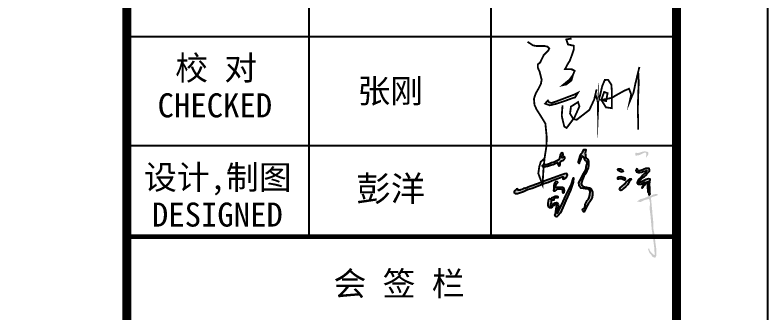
# Model space of a CAD drawing. Extents: x 69728788 to 149766163, y 20718153 to 43663798.
# Drawn here: x 74920220 to 74932569, y 21188486 to 21193375 of the extents above; entities that cross this region are included whole.
import ezdxf

# ---------------------------------------------------------------- set-up
doc = ezdxf.new("R2010")
doc.units = 0
doc.header["$LTSCALE"] = 1000
doc.header["$MEASUREMENT"] = 0
doc.layers.get('0').update_dxf_attribs({"linetype": 'CONTINUOUS'})
doc.layers.add('PUB_TITLE', color=4, linetype='CONTINUOUS')
doc.layers.add('图框', color=253, linetype='CONTINUOUS')
doc.styles.add('STYLE-黑体', font='simhei.ttf')

# ---------------------------------------------------------------- blocks, each defined once
blk = doc.blocks.new('新块HGJHJFKJFJKFHK')
for points in [[(353176.6216830318, 136860.5037889128), (353168.4671395887, 136876.121503787), (353173.2246149438, 136895.1343422757), (353183.4173992416, 136921.6167452108), (353196.3309980691, 136955.5679813566), (353214.0004922226, 136981.3710670754), (353240.5734648299, 137043.0551178254), (353244.9122317932, 137066.6535303375), (353245.3941414519, 137086.8802187509), (353244.4303221339, 137108.5518273154), (353236.2362778992, 137130.22343588), (353217.4370611031, 137146.59797887), (353214.0636934894, 137157.6747250498), (353211.6525651631, 137179.8274861762), (353210.2068361859, 137195.7201453698), (353212.1360548534, 137209.2048480563), (353216.9551514438, 137234.2481807199), (353209.7249265262, 137236.1742534317), (353197.1936953608, 137233.7662969247), (353182.2513358677, 137204.3889350429), (353167.7908860347, 137188.4962758484), (353156.7038038136, 137165.3797471324), (353148.5097595793, 137131.186472237), (353140.3157153437, 137107.5887909596), (353140.3157153437, 137095.5490084236), (353147.0640306021, 137088.3251389019), (353148.5097595793, 137098.438117491), (353159.1149321417, 137125.4075228506), (353165.8616673672, 137142.7451022124), (353175.984930269, 137162.4906380646), (353181.8989888062, 137165.3899844208), (353188.6030631778, 137159.7221827543), (353202.5263022436, 137136.0199348881), (353211.2938979743, 137123.1385009884), (353225.7322273641, 137111.2881082903), (353229.3425997277, 137086.0400298567), (353222.638525357, 137070.5824554245), (353217.4813019894, 137023.6942115269), (353186.2330156742, 136971.536688981), (353166.8476071288, 136932.7995204531), (353144.9025472789, 136891.8701097075), (353148.5492603709, 136855.7441809854), (353153.877127158, 136846.8713767772), (353165.1253726091, 136833.2667515668), (353213.0777537283, 136824.3946785935), (353242.0871351687, 136823.2115405343), (353255.7022680603, 136813.1555982669), (353261.6226467229, 136796.5938591439), (353259.2541792509, 136757.5546906026), (353250.9669131483, 136733.8948543597), (353243.2705788887, 136717.9239530315), (353231.4298215625, 136701.9537829388), (353210.1183544127, 136660.5483382788), (353204.7889075927, 136628.6072668576), (353181.7014848473, 136610.270820646), (353184.6608841638, 136594.8922195822), (353191.7647065464, 136584.8362773148), (353198.8701089616, 136584.8362773148), (353207.1573750647, 136599.6240405842), (353224.9185110549, 136637.4800710661), (353241.7268879483, 136664.2352246182), (353264.326080909, 136699.046392999), (353277.9791345596, 136722.0971105743), (353285.04187612, 136759.2606616112), (353285.04187612, 136794.0718299932), (353267.6899683322, 136825.1946495679), (353253.4191222987, 136834.0221172128), (353223.5154429334, 136842.170267641), (353207.8841896327, 136843.5281708398), (353186.8160473593, 136854.3928589007)], [(353884.5833128481, 136782.4203331858), (353882.0758025893, 136832.1267563663), (353877.9930007574, 136869.218646384), (353882.0758025893, 136898.3364198782), (353879.8827186325, 136901.2189478319), (353857.4078857377, 136893.4555920212), (353859.6527831606, 136870.3301234234), (353857.6095686769, 136840.0671828007), (353860.7817157879, 136808.9605036775), (353861.8457616833, 136798.5262668364), (353867.8555175695, 136787.4366045614), (353873.6298455982, 136765.2918040339), (353881.1862447597, 136761.4455914753), (353884.8677185485, 136767.9426135122)]]:
    blk.add_hatch(color=256).paths.add_polyline_path(points)
h = blk.add_hatch(color=256)
h.paths.add_polyline_path([(353600.6468818537, 137020.8972380561), (353575.9336065208, 137034.9259795047), (353554.3108731322, 137033.8035339419), (353546.448635547, 137026.2279404363), (353554.3108731317, 137015.0049472771), (353566.9479664196, 137008.5517993342), (353589.1331910822, 137000.134554465), (353605.9810687671, 137007.4293537714)])
h.paths.add_polyline_path([(353605.5386599009, 136944.8912206643), (353582.5871198787, 136948.4194290295), (353558.9293056992, 136948.0662425755), (353547.2765721418, 136938.893632061), (353547.9828462983, 136929.7210215452), (353561.0481281676, 136927.9572829801), (353580.1159503474, 136931.8379465648), (353593.1796521861, 136930.7791184374), (353608.0098294313, 136923.3709777225), (353620.7211842071, 136920.195955811), (353626.0174503615, 136917.3733891187), (353630.9613694525, 136927.2516413067), (353627.7839257666, 136937.8355351683)])
h.paths.add_polyline_path([(353651.3548382041, 136866.4121668601), (353670.4463608577, 136903.2305750257), (353685.5419834233, 136918.7568855392), (353687.3179390193, 136928.5159464394), (353677.106194343, 136928.5159464394), (353658.4586605858, 136913.4334955098), (353635.3728178721, 136896.5770687229), (353620.2771953074, 136872.1786852359), (353596.3017947632, 136851.3297159289), (353574.1023498164, 136836.6911245779), (353568.7744830288, 136815.3982956881), (353582.5381388962, 136806.5262227146), (353591.4179168758, 136810.9618935835), (353604.7375838445, 136826.0443445143), (353634.4848400727, 136850.8858563501)])
h.paths.add_polyline_path([(353811.789673829, 137194.1436029371), (353822.3553455989, 137200.7905281278), (353842.312725611, 137200.7905281273), (353845.8346162001, 137193.3611816008), (353845.8346162005, 137177.3310502485), (353842.3127256096, 137155.4364150387), (353844.2688048161, 137150.3536012875), (353850.5304703205, 137160.5192287884), (353867.3578075939, 137181.632173895), (353867.3578075939, 137194.1436029408), (353865.4001483559, 137207.8279327512), (353850.9223181745, 137213.6924366042), (353827.8333153953, 137214.4748579412), (353818.0513393334, 137214.0836472729), (353796.919995795, 137209.3920441904), (353787.9185553775, 137205.0909205413), (353763.2653212473, 137199.6168961221), (353753.8736130078, 137198.83520602), (353735.8738922356, 137202.3539083317), (353731.9601537916, 137198.0535159173), (353730.7861902621, 137174.2035586027), (353738.612087117, 137171.4665463931), (353755.8312722449, 137173.0306578319), (353775.0049565476, 137176.9405708126), (353791.8322938271, 137185.5420868756)])
h.paths.add_polyline_path([(353803.4945075708, 136934.888658529), (353817.6373710367, 136945.2005330246), (353824.1360412915, 136949.0197728773), (353846.6878333008, 136971.9337495285), (353853.9496588525, 136983.7731737044), (353879.560392173, 137008.978840513), (353881.0898628277, 137023.1092236115), (353876.1206632298, 137038.0037471751), (353849.7451945809, 137037.6220425604), (353840.5237247567, 137037.4885898571), (353835.6023311121, 137033.039393477), (353825.4190270067, 137029.2801148862), (353810.7215724224, 137021.5516932862), (353799.1193998782, 137018.0739401289), (353777.4603257594, 137012.6642643801), (353761.990235691, 137012.6642643799), (353756.9625749197, 137016.9142015862), (353755.8028316749, 137028.5071996016), (353751.5478063906, 137032.3710447837), (353743.4264436122, 137031.5981295003), (353737.6245673248, 137017.3010248459), (353744.2006591307, 137002.6170969316), (353755.0286161578, 136997.5935132069), (353766.6323687346, 136995.2747673568), (353779.3942845231, 136994.5018520736), (353799.1193998777, 136998.3664284901), (353813.8152744295, 137004.1629274985), (353838.5680505564, 137009.9586952709), (353849.7831153409, 137014.5961869714), (353853.2639251077, 137009.1857799877), (353842.4359680819, 136996.8205979242), (353823.4850682439, 136982.909585293), (353811.1086801821, 136965.9069115295), (353793.7046313495, 136945.8133078663), (353766.2452609749, 136922.6280430694), (353753.8688729121, 136901.3754320996), (353751.9349141503, 136887.463688234), (353760.8304924448, 136872.3936682957), (353794.0917391074, 136873.5526756033), (353811.1086801807, 136884.7588503597), (353823.0979604912, 136889.3963420609), (353832.3790665083, 136892.8740952177), (353831.3773264294, 136882.8664144533), (353815.7271127468, 136863.0901667323), (353798.9076756337, 136836.7386548455), (353804.6416105605, 136832.5377103774), (353813.8152744304, 136840.9395993141), (353818.7844740287, 136853.1607281031), (353829.869976222, 136867.2911111986), (353840.5715307086, 136881.803930153), (353848.5996716199, 136891.7333687824), (353856.2438648343, 136897.4618629449), (353857.9637293066, 136891.542516475), (353874.3438302921, 136899.140515789), (353878.7956568454, 136907.009596961), (353886.4398500589, 136914.2656408177), (353886.0590624274, 136924.9592199131), (353870.0043606395, 136927.632614687), (353858.5364907878, 136924.9592199133), (353843.2481043572, 136922.6675297542), (353817.6373710376, 136908.537146656), (353794.7032113583, 136898.9894126373), (353778.650089608, 136892.4975092468), (353767.9469550829, 136891.733368782), (353771.3866840261, 136905.1003426522), (353779.7956125666, 136912.3563865068), (353787.8237534766, 136923.4316702193)])
h = blk.add_hatch(color=256)
h.paths.add_polyline_path([(352610.3483961909, 136816.686734337), (352656.5539673246, 136833.2234874052), (352737.6761991517, 136862.555543668), (352779.0139157455, 136880.7770875456), (352829.4712671288, 136894.1377822555), (352858.044965859, 136909.3236670125), (352892.692636379, 136920.8629662491), (352913.9688918609, 136928.7594745412), (352951.8097361173, 136942.3250762398), (352970.1270996216, 136949.5613286715), (352980.3574035396, 136951.6900846307), (352982.0581156421, 136940.6213125578), (352977.3724802597, 136929.5525404852), (352986.743751023, 136926.9987922491), (352992.2884195587, 136929.1275482083), (353008.0547149102, 136940.1963202808), (353017.000807649, 136952.1150769073), (353026.3720784141, 136969.1451245811), (353018.2763417247, 136984.0464162949), (352999.5338001959, 136981.0676757813), (352957.3457275503, 136966.166384067), (352878.9394288217, 136939.771328004), (352783.3437899216, 136904.3527752002), (352723.3416257226, 136881.3348899089), (352634.9393048775, 136848.6787869058), (352584.0394212306, 136829.9449755516), (352576.9068429261, 136831.5121345735), (352551.8213394266, 136817.8896142639), (352534.9096665382, 136814.0760674927), (352531.1958666425, 136810.7064858674), (352510.9695405755, 136810.7709936238), (352509.2861826788, 136819.8969438585), (352505.4422262455, 136826.1428125018), (352494.8735153284, 136822.5379672941), (352489.3375238939, 136817.2559204226), (352472.0353813916, 136803.5688923568), (352469.154583341, 136795.4029693197), (352471.7924225186, 136784.3569646903), (352481.4066521549, 136777.8720378912), (352504.7220267337, 136777.8720378912), (352567.5876347786, 136798.7687563709)])
h.paths.add_polyline_path([(352954.4736066051, 137111.8628436172), (352962.8817189853, 137115.9344214146), (352974.587130337, 137119.2508790052), (352982.8997945893, 137125.0831390923), (352989.6332261753, 137129.3482401589), (352992.1062004049, 137135.4119692548), (352996.6009395304, 137141.0203494824), (352997.945890428, 137153.3678929602), (352990.5356448423, 137163.4690486878), (352983.3423268199, 137159.8755872027), (352976.383290567, 137151.7969393641), (352968.9643678791, 137146.856404144), (352964.7820044453, 137155.587718693), (352968.3309393916, 137160.6876260171), (352972.3310836726, 137168.4513242209), (352977.2076153103, 137177.3268325782), (352979.8714857954, 137184.8666509223), (352979.8714857954, 137192.41026384), (352977.6588246427, 137197.7340510251), (352965.8839964694, 137199.0659464645), (352958.1179896793, 137198.1780161712), (352955.4541191938, 137193.9622445657), (352952.7902487065, 137186.6425115074), (352949.900773556, 137179.5428637372), (352948.7901044278, 137168.6752040806), (352947.2369030686, 137159.7996957231), (352943.6879681228, 137146.0481599028), (352941.9091620985, 137136.2847212519), (352935.9132842286, 137128.3009377619), (352928.1472774381, 137125.4170615958), (352915.044852573, 137116.5415532385), (352886.0025903075, 137104.2015989089), (352860.5960340113, 137094.9959626222), (352844.812384455, 137087.8090396518), (352829.1762456424, 137081.4910741042), (352802.8759477851, 137075.7119380512), (352773.6514663636, 137073.6249224049), (352761.9634092157, 137069.0372825571), (352763.6294129081, 137056.9401809567), (352781.9988390259, 137054.8531653105), (352818.6856286488, 137060.6930145457), (352848.0749750179, 137070.7031005), (352877.4556442848, 137079.3774964405), (352895.4866634035, 137089.3837878207), (352913.2660465483, 137096.0622378885), (352922.1600766717, 137099.8036877558), (352926.012710209, 137095.9028657848), (352925.0929373377, 137086.7086132196), (352926.9324830798, 137075.2186434435), (352931.9912338713, 137066.7150033292), (352938.1346224849, 137065.489355958), (352946.1349110445, 137069.0942011656), (352949.2326366585, 137076.0534497021), (352949.2326366585, 137090.2261832257), (352949.6317833751, 137102.9493895209)])
h.paths.add_polyline_path([(352903.6778482203, 136835.5154100399), (352902.7754295538, 136848.6066900034), (352902.5151164765, 136866.0237842143), (352910.0555186016, 136876.9407733307), (352923.3314855178, 136890.1990145446), (352921.2489809026, 136899.5564337879), (352905.1182472459, 136901.8976858855), (352893.924784943, 136892.5402666429), (352887.1653220491, 136873.5636025578), (352882.4796866667, 136857.186221596), (352883.7205123324, 136831.9181539813), (352882.0805399497, 136818.5195135326), (352880.1195147703, 136808.0578732832), (352887.3215098944, 136803.1552838018), (352896.8055829932, 136803.1552838018), (352908.5804111664, 136812.3077960539), (352917.4137015715, 136821.7866416619), (352932.7895273087, 136825.7102310763), (352954.3781584757, 136826.3628977881), (352962.2309362916, 136824.074769725), (352971.3939565956, 136818.8458468876), (352975.3160069524, 136807.0788732172), (352972.3744691843, 136794.3328994791), (352975.3160069524, 136782.2395924526), (352981.8585422826, 136781.2567978118), (352990.0410499959, 136786.4857206495), (352993.642047558, 136807.7315399275), (352988.7308075102, 136830.939153914), (352974.0057644667, 136839.7653328105), (352948.4950829404, 136839.4389994553), (352917.4137015715, 136838.1298714591)], flags=17)
h.paths.add_polyline_path([(352893.2566480469, 136727.1385848181), (352902.9055860932, 136729.9313912106), (352925.7784284395, 136732.7241976032), (352926.2903774902, 136744.4038960737), (352916.6327623418, 136747.4509389173), (352898.5930661196, 136747.7051753687), (352890.7142569949, 136744.4038960737), (352877.499029797, 136737.8013374837), (352866.0626086243, 136734.5000581889), (352862.7566325492, 136724.8542513292), (352866.5658805729, 136712.1576070526), (352872.6658836729, 136705.5550484628), (352882.0718628461, 136706.3177578173), (352884.6142538972, 136713.9334676393)], flags=17)
h.paths.add_polyline_path([(352848.0142353, 136662.8660920631), (352853.9406963484, 136680.1731436305), (352853.9406963484, 136703.4035250602), (352851.2074090415, 136719.3445300231), (352838.9032776123, 136722.9873209697), (352832.0657207947, 136715.7017390771), (352829.3237563861, 136697.0286409043), (352824.3170682103, 136675.1643060803), (352824.3170682103, 136653.3037658291), (352831.9008558472, 136632.4222256452), (352836.9248982286, 136625.5198957172), (352854.5047080149, 136626.7758996786), (352867.0604754193, 136632.4222256452), (352877.09988308, 136646.219296354), (352887.1479678433, 136653.1216262822), (352894.6796928663, 136658.7641576746), (352903.4695977592, 136666.2925922967), (352914.1424339064, 136656.2559443255), (352912.2595026521, 136633.0483303393), (352905.985957501, 136617.3653564014), (352904.7277776292, 136589.7674204108), (352899.0789838634, 136564.6776977688), (352894.6796928663, 136548.3686191366), (352899.7037352477, 136535.193858548), (352912.884254036, 136533.9416491605), (352927.3316297983, 136546.4865104818), (352951.1849847338, 136575.3404504339), (352976.2965195426, 136631.7923263811), (353009.2174466532, 136703.9233816856), (353055.518465912, 136810.6723347026), (353084.0140707162, 136893.2270845188), (353088.9947275859, 136938.7771496411), (353066.9201786746, 136874.7247421724), (353030.6759212837, 136798.1122950854), (353005.269364988, 136748.6082839578), (352971.7063322882, 136667.2450303455), (352953.7967926045, 136637.8826174905), (352932.104036205, 136592.5184864887), (352918.8454234945, 136570.8400857862), (352920.0515407505, 136590.5111568946), (352924.8673326708, 136620.6211008088), (352930.8979189489, 136641.4950518449), (352928.8848311557, 136657.5536886001), (352920.849834186, 136675.2174301146), (352910.4720195243, 136681.998333678), (352898.6190974275, 136680.1731436307), (352880.8397142836, 136668.3340730554), (352872.631175261, 136656.4912079064), (352860.778253166, 136641.9162495489), (352849.3852175036, 136645.1036916267)])
h = blk.add_hatch(color=256)
h.paths.add_polyline_path([(353869.6219929759, 136893.6426230924), (353873.8264572471, 136898.2260034104), (353874.3438302926, 136899.140515789), (353857.9637293057, 136891.542516475), (353859.6835937779, 136885.623170005)])
h.paths.add_polyline_path([(353900.3093680483, 136736.5638617243), (353912.3476293273, 136741.2700895042), (353924.1251854012, 136745.1924334791), (353947.4180122577, 136752.2532376185), (353959.1955683157, 136754.083518559), (353963.6449374962, 136762.4510394552), (353962.5973764989, 136768.4654464618), (353955.5314748758, 136771.6031753937), (353944.5391945555, 136771.6031753937), (353935.6404562001, 136769.2500615033), (353928.5745545742, 136767.6808314213), (353918.6298352485, 136765.8505504791), (353913.3951903367, 136763.2356545007), (353905.8047181917, 136759.5750926157), (353895.3370083878, 136751.7296734342), (353887.2235457669, 136748.5919445023), (353886.4382700277, 136753.8217364639), (353884.8677185485, 136767.9426135131), (353874.9103589705, 136791.2836313407), (353873.0174810309, 136788.397447212), (353873.783796391, 136759.4829570191), (353859.74205495, 136743.0564963518), (353827.2297432991, 136728.542214933), (353785.0318375179, 136717.4830183903), (353746.2942010923, 136690.5282377136), (353759.4369045137, 136691.2192546889), (353787.4872535472, 136688.1540745766), (353812.7029321352, 136700.2039378363), (353828.6138510411, 136707.8073182682), (353857.6674733688, 136716.1009844398), (353874.9609199842, 136718.8657835758), (353880.495770921, 136702.2777199968), (353882.5703525017, 136693.2923056142), (353884.6465141149, 136666.3375249376), (353880.4957709205, 136620.7208985212), (353889.2634981405, 136553.4789285128), (353895.8568388056, 136480.2894307604), (353902.9211603967, 136401.8718006938), (353913.1234248821, 136339.9223116745), (353928.4386718473, 136216.0840261219), (353929.6584562981, 136207.5541710894), (353928.681996726, 136190.2509597818), (353932.3413500721, 136164.6621258884), (353933.3162296116, 136151.9890939343), (353932.8295798576, 136136.6353548568), (353926.9755625236, 136136.3918536372), (353921.8530998542, 136138.5848270856), (353889.411889629, 136172.4607460374), (353881.1183033981, 136184.1583106423), (353878.4354096241, 136194.8811391339), (353875.5091909734, 136201.4615219488), (353864.5327109694, 136202.4362580628), (353864.2878060611, 136197.0748438173), (353871.3616078389, 136177.8221602879), (353879.6551940721, 136156.8635057412), (353903.5594931915, 136130.2992044966), (353906.2423869697, 136125.1812914665), (353911.3648496354, 136116.4079352085), (353923.8044389635, 136111.2900221831), (353935.0242438461, 136108.1215813853), (353940.3900313936, 136108.3658138401), (353943.5611549518, 136112.7524919711), (353946.4889536365, 136119.3321435543), (353951.3665113975, 136131.7616742857), (353950.5922958795, 136158.0210505793), (353950.2604892286, 136197.6949310034), (353942.0064037913, 136257.7315095539), (353935.6467763209, 136313.9137489476), (353928.824199575, 136363.8190680166), (353920.4184310981, 136407.747273065), (353919.7121569426, 136469.963662817), (353915.5124327652, 136513.0882407307), (353911.3490493177, 136548.6386875744), (353908.1289447783, 136582.4495266195), (353909.3692696379, 136589.8913041408), (353905.6451349952, 136616.3503075455), (353903.1629052423, 136641.9830155441), (353898.1984457388, 136699.8624511393), (353893.7664569076, 136726.1035465609), (353895.3370083864, 136732.3797356592)])
for points in [[(353175.984930269, 137162.4906380645), (353165.8616673667, 137142.7451022114), (353159.1149321408, 137125.4075228656), (353148.5097595793, 137098.438117491), (353147.0640306021, 137088.3251389017), (353140.3157153437, 137095.5490084232), (353140.3157153437, 137107.5887909592), (353148.5097595793, 137131.1864722358), (353156.7038038136, 137165.3797471321), (353167.7908860347, 137188.4962758481), (353182.2513358677, 137204.3889350425), (353197.1936953608, 137233.7662969244), (353209.7249265262, 137236.1742534316), (353216.9551514438, 137234.2481807197), (353212.1360548534, 137209.204848057), (353210.2068361859, 137195.7201453698), (353211.6525651631, 137179.8274861752), (353214.0636934894, 137157.67472505), (353217.4370611031, 137146.5979788698), (353236.2362778992, 137130.2234358799), (353244.4303221339, 137108.5518273151), (353245.3941414519, 137086.8802187502), (353244.9122317927, 137066.6535303368), (353240.5734648299, 137043.0551178253), (353214.0004922226, 136981.3710670749), (353196.3309980691, 136955.5679813568), (353183.4173992402, 136921.6167452106), (353173.2246149438, 136895.1343422758), (353168.4671395887, 136876.1215037869), (353176.6216830318, 136860.5037889127), (353186.8160473597, 136854.3928589002), (353207.8841896327, 136843.5281708395), (353223.5154429334, 136842.1702676407), (353253.4191222987, 136834.0221172126), (353267.6899683322, 136825.1946495677), (353285.04187612, 136794.0718299929), (353285.04187612, 136759.260661611), (353277.9791345592, 136722.0971105738), (353264.3260809085, 136699.0463929982), (353241.7268879483, 136664.2352246162), (353224.9185110549, 136637.4800710657), (353207.1573750647, 136599.6240405836), (353198.8701089616, 136584.8362773145), (353191.7647065464, 136584.8362773145), (353184.6608841638, 136594.892219582), (353181.7014848469, 136610.2708206458), (353204.7889075927, 136628.6072668574), (353210.1183544127, 136660.5483382788), (353231.429821562, 136701.9537829383), (353243.2705788887, 136717.9239530315), (353250.9669131483, 136733.8948543599), (353259.2541792509, 136757.5546906024), (353261.6226467229, 136796.5938591437), (353255.7022680603, 136813.1555982665), (353242.0871351687, 136823.211540534), (353213.0777537283, 136824.3946785933), (353165.1253726091, 136833.2667515667), (353153.877127158, 136846.8713767767), (353148.5492603709, 136855.7441809853), (353144.9025472789, 136891.8701097072), (353166.8476071283, 136932.7995204504), (353186.2330156742, 136971.5366889802), (353217.4813019894, 137023.6942115267), (353222.638525357, 137070.5824554244), (353229.3425997277, 137086.0400298566), (353225.7322273641, 137111.2881082898), (353211.2938979743, 137123.1385009881), (353202.5263022431, 137136.0199348876), (353188.6030631773, 137159.7221827542), (353181.8989888062, 137165.3899844205), (353175.984930269, 137162.4906380645)], [(352829.1762456424, 137081.4910741039), (352802.8759477851, 137075.7119380509), (352773.6514663636, 137073.6249224046), (352761.9634092157, 137069.037282557), (352763.6294129081, 137056.9401809566), (352781.9988390259, 137054.8531653102), (352818.6856286488, 137060.6930145456), (352848.0749750179, 137070.7031004996), (352877.4556442848, 137079.3774964403), (352895.4866634035, 137089.3837878205), (352913.2660465487, 137096.0622378883), (352922.1600766717, 137099.8036877556), (352922.1600766717, 137099.8036877556), (352926.012710209, 137095.9028657846), (352925.0929373377, 137086.7086132197), (352926.9324830798, 137075.2186434432), (352931.9912338713, 137066.7150033289), (352938.1346224849, 137065.4893559577), (352946.1349110445, 137069.0942011655), (352949.2326366585, 137076.0534497019), (352949.2326366585, 137090.2261832269), (352949.6317833751, 137102.9493895207), (352954.4736066051, 137111.862843617), (352962.8817189853, 137115.9344214144), (352974.587130337, 137119.2508790049), (352982.8997945893, 137125.0831390924), (352989.6332261753, 137129.3482401586), (352992.1062004049, 137135.4119692548), (352996.6009395304, 137141.0203494823), (352997.945890428, 137153.36789296), (352990.5356448423, 137163.4690486876), (352983.3423268199, 137159.8755872025), (352976.383290567, 137151.7969393641), (352968.9643678791, 137146.8564041437), (352968.9643678791, 137146.8564041437), (352968.9643678791, 137146.8564041437), (352964.7820044453, 137155.5877186928), (352968.3309393916, 137160.6876260169), (352972.3310836721, 137168.4513242209), (352977.2076153103, 137177.3268325782), (352979.8714857954, 137184.8666509221), (352979.8714857954, 137192.4102638399), (352977.6588246427, 137197.7340510249), (352965.8839964694, 137199.0659464643), (352958.1179896793, 137198.1780161711), (352955.4541191938, 137193.9622445655), (352952.7902487069, 137186.6425115087), (352949.900773556, 137179.5428637371), (352948.7901044278, 137168.6752040809), (352947.2369030691, 137159.7996957236), (352943.6879681228, 137146.0481599023), (352941.9091620985, 137136.2847212517), (352935.9132842286, 137128.3009377616), (352928.1472774381, 137125.4170615956), (352915.044852573, 137116.5415532383), (352886.0025903066, 137104.2015989083), (352860.5960340109, 137094.9959626218), (352844.812384455, 137087.8090396513), (352829.1762456424, 137081.4910741039)], [(352576.9068429261, 136831.5121345733), (352551.8213394266, 136817.8896142638), (352534.9096665382, 136814.0760674924), (352531.1958666425, 136810.7064858673), (352510.9695405755, 136810.7709936235), (352509.2861826788, 136819.8969438582), (352505.4422262455, 136826.1428125015), (352494.8735153284, 136822.5379672939), (352489.3375238949, 136817.2559204226), (352472.0353813916, 136803.5688923567), (352469.154583341, 136795.4029693194), (352471.7924225186, 136784.35696469), (352481.4066521549, 136777.8720378909), (352504.7220267337, 136777.8720378909), (352567.5876347786, 136798.7687563706), (352610.3483961918, 136816.6867343368), (352656.5539673213, 136833.2234874028), (352737.6761991517, 136862.5555436675), (352779.0139157455, 136880.7770875456), (352829.4712671293, 136894.1377822553), (352858.044965859, 136909.3236670123), (352892.692636379, 136920.8629662486), (352913.9688918567, 136928.7594745391), (352951.8097361182, 136942.3250762393), (352970.1270996216, 136949.5613286713), (352980.3574035396, 136951.6900846305), (352982.0581156421, 136940.6213125576), (352977.3724802597, 136929.5525404848), (352986.743751023, 136926.9987922489), (352992.2884195587, 136929.1275482081), (353008.0547149102, 136940.1963202809), (353017.000807649, 136952.1150769072), (353026.3720784141, 136969.1451245809), (353018.2763417247, 136984.0464162946), (352999.5338001964, 136981.0676757811), (352957.3457275517, 136966.1663840674), (352878.9394288221, 136939.7713280034), (352783.3437899235, 136904.3527751999), (352723.3416257231, 136881.3348899088), (352634.9393048463, 136848.6787869066), (352584.0394212306, 136829.9449755512), (352576.9068429261, 136831.5121345733)], [(353825.4190270067, 137029.2801148851), (353810.7215724224, 137021.5516932863), (353799.1193998777, 137018.0739401284), (353777.4603257608, 137012.6642643799), (353761.9902356905, 137012.6642643799), (353756.9625749202, 137016.914201586), (353755.8028316749, 137028.5071996015), (353751.5478063906, 137032.3710447835), (353743.4264436122, 137031.5981295002), (353737.6245673248, 137017.3010248452), (353744.2006591307, 137002.6170969312), (353755.0286161574, 136997.5935132067), (353766.6323687341, 136995.2747673567), (353779.3942845231, 136994.5018520732), (353799.1193998777, 136998.36642849), (353813.81527443, 137004.1629274978), (353838.568050555, 137009.9586952708), (353849.7831153409, 137014.5961869709), (353853.2639251072, 137009.1857799874), (353842.4359680805, 136996.8205979235), (353823.4850682435, 136982.9095852926), (353811.1086801812, 136965.9069115284), (353793.7046313481, 136945.8133078658), (353766.2452609749, 136922.6280430696), (353753.8688729121, 136901.3754320993), (353751.9349141498, 136887.4636882338), (353760.8304924453, 136872.3936682953), (353794.0917391074, 136873.552675603), (353811.1086801812, 136884.7588503592), (353823.0979604847, 136889.3963420596), (353832.3790665083, 136892.8740952172), (353831.3773264294, 136882.8664144527), (353815.7271127496, 136863.0901667341), (353798.9076756337, 136836.7386548453), (353804.6416105605, 136832.5377103771), (353813.81527443, 136840.9395993134), (353818.7844740287, 136853.1607281034), (353829.8699762179, 136867.2911112023), (353840.5715307114, 136881.8039301512), (353848.5996716204, 136891.733368782), (353856.2438648348, 136897.4618629445), (353859.6835937775, 136885.6231700046), (353869.621992975, 136893.6426230912), (353879.8827186325, 136901.2189478319), (353878.7956568445, 136907.0095969605), (353886.4398500589, 136914.2656408175), (353886.0590624269, 136924.9592199129), (353870.004360639, 136927.6326146867), (353858.5364907859, 136924.9592199129), (353843.2481043581, 136922.6675297539), (353817.6373710372, 136908.5371466548), (353794.7032113634, 136898.9894126389), (353778.6500896071, 136892.4975092466), (353767.9469550825, 136891.733368782), (353771.3866840252, 136905.1003426512), (353779.7956125676, 136912.3563865082), (353787.8237534766, 136923.4316702186), (353803.4945075689, 136934.8886585438), (353817.6373710372, 136945.2005330242), (353824.1360412915, 136949.0197728776), (353846.6878333008, 136971.933749528), (353853.9496588516, 136983.7731737029), (353879.5603921725, 137008.9788405121), (353881.0898628277, 137023.1092236113), (353876.1206632298, 137038.0037471749), (353849.7451945809, 137037.6220425601), (353840.5237247576, 137037.4885898569), (353835.6023311121, 137033.039393477), (353825.4190270067, 137029.2801148851)], [(352824.3170682103, 136653.303765829), (352824.3170682103, 136675.1643060799), (352829.3237563861, 136697.0286409039), (352832.0657207947, 136715.7017390769), (352838.9032776123, 136722.9873209696), (352851.2074090415, 136719.3445300228), (352853.9406963484, 136703.4035250599), (352853.9406963484, 136680.1731436304), (352848.0142353, 136662.8660920629), (352849.3852175036, 136645.1036916266), (352860.778253166, 136641.9162495486), (352872.631175261, 136656.4912079069), (352880.8397142836, 136668.3340730552), (352898.6190974275, 136680.1731436304), (352910.4720195243, 136681.9983336776), (352920.849834186, 136675.2174301145), (352928.8848311557, 136657.5536885996), (352930.8979189489, 136641.4950518449), (352924.8673326708, 136620.6211008086), (352920.0515407505, 136590.5111568946), (352918.8454234945, 136570.8400857861), (352932.104036205, 136592.518486489), (352953.7967926054, 136637.8826174902), (352971.7063322882, 136667.2450303453), (353005.269364988, 136748.6082839574), (353030.6759212837, 136798.1122950852), (353066.9201786746, 136874.7247421719), (353088.9947275859, 136938.7771496408), (353084.0140707162, 136893.2270845186), (353055.518465912, 136810.6723347021), (353009.2174466527, 136703.9233816849), (352976.2965195412, 136631.7923263776), (352951.1849847338, 136575.340450434), (352927.3316297983, 136546.4865104816), (352912.884254036, 136533.9416491602), (352899.7037352477, 136535.1938585478), (352894.6796928663, 136548.3686191364), (352899.0789838638, 136564.6776977684), (352904.7277776292, 136589.7674204103), (352905.985957501, 136617.3653564013), (352912.2595026521, 136633.048330339), (352912.2595026521, 136633.048330339), (352914.1424339064, 136656.2559443251), (352903.4695977592, 136666.2925922965), (352894.6796928663, 136658.7641576743), (352887.1479678433, 136653.1216262818), (352877.09988308, 136646.2192963538), (352867.0604754193, 136632.4222256448), (352854.5047080149, 136626.7758996784), (352836.9248982286, 136625.5198957169), (352831.9008558472, 136632.4222256448), (352824.3170682103, 136653.303765829)], [(352902.7754295538, 136848.6066900025), (352902.5151164765, 136866.023784214), (352910.0555186016, 136876.9407733309), (352923.3314855178, 136890.1990145444), (352921.2489809026, 136899.5564337878), (352905.1182472459, 136901.8976858853), (352893.924784943, 136892.5402666428), (352887.1653220491, 136873.5636025571), (352882.4796866667, 136857.1862215957), (352883.7205123324, 136831.9181539806), (352882.0805399497, 136818.5195135319), (352880.1195147703, 136808.0578732829), (352887.3215098944, 136803.1552838016), (352896.8055829932, 136803.1552838016), (352908.5804111664, 136812.3077960536), (352917.4137015715, 136821.7866416618), (352932.7895273087, 136825.7102310762), (352954.3781584757, 136826.3628977877), (352962.2309362916, 136824.0747697247), (352971.3939565956, 136818.8458468872), (352975.3160069524, 136807.078873217), (352972.3744691843, 136794.332899479), (352975.3160069524, 136782.2395924524), (352981.8585422826, 136781.2567978117), (352990.0410499959, 136786.4857206492), (352993.642047558, 136807.7315399277), (352988.7308075102, 136830.9391539138), (352974.0057644667, 136839.7653328103), (352948.4950829409, 136839.438999455), (352917.4137015715, 136838.1298714589), (352903.6778482203, 136835.5154100397), (352902.7754295538, 136848.6066900025)], [(353884.5833128481, 136782.4203331858), (353882.0758025893, 136832.1267563663), (353877.9930007574, 136869.218646384), (353882.0758025893, 136898.3364198782), (353879.8827186325, 136901.2189478319), (353857.4078857377, 136893.4555920212), (353859.6527831606, 136870.3301234234), (353857.6095686769, 136840.0671828007), (353860.7817157879, 136808.9605036775), (353861.8457616833, 136798.5262668364), (353867.8555175695, 136787.4366045614), (353873.6298455982, 136765.2918040339), (353881.1862447597, 136761.4455914753), (353884.8677185485, 136767.9426135122), (353884.5833128481, 136782.4203331858)]]:
    blk.add_lwpolyline(points, close=True)
for points in [[(353589.1331910822, 137000.1345544647), (353566.9479664196, 137008.551799334), (353554.3108731317, 137015.0049472769), (353546.448635547, 137026.2279404359), (353554.3108731317, 137033.8035339416), (353575.9336065208, 137034.9259795045), (353600.6468818537, 137020.8972380557), (353605.9810687681, 137007.429353771), (353589.1331910822, 137000.1345544647)], [(353561.0481281681, 136927.9572829797), (353580.1159503479, 136931.8379465643), (353593.1796521861, 136930.7791184372), (353608.0098294304, 136923.3709777222), (353620.7211842067, 136920.1959558108), (353626.017450361, 136917.3733891186), (353630.9613694525, 136927.2516413067), (353627.7839257666, 136937.8355351681), (353605.5386599004, 136944.8912206639), (353582.5871198783, 136948.4194290293), (353558.9293056997, 136948.0662425754), (353547.2765721418, 136938.8936320603), (353547.9828462978, 136929.721021545), (353561.0481281681, 136927.9572829797)], [(353568.7744830288, 136815.3982956876), (353574.1023498159, 136836.6911245772), (353596.3017947641, 136851.3297159277), (353620.2771953074, 136872.1786852364), (353635.3728178721, 136896.5770687223), (353658.4586605867, 136913.4334955076), (353677.106194343, 136928.5159464391), (353687.3179390188, 136928.5159464391), (353685.5419834233, 136918.7568855387), (353670.4463608586, 136903.2305750264), (353651.3548382032, 136866.4121668594), (353634.4848400746, 136850.8858563468), (353604.7375838445, 136826.044344515), (353591.4179168758, 136810.9618935834), (353582.5381388962, 136806.5262227141), (353568.7744830288, 136815.3982956876)], [(352893.2566480469, 136727.138584818), (352884.6142538972, 136713.933467639), (352882.0718628461, 136706.3177578171), (352872.6658836729, 136705.5550484625), (352866.5658805729, 136712.1576070524), (352862.7566325492, 136724.8542513289), (352866.0626086243, 136734.5000581886), (352877.499029797, 136737.8013374836), (352890.7142569954, 136744.4038960735), (352898.5930661196, 136747.7051753685), (352916.6327623418, 136747.4509389171), (352926.2903774902, 136744.4038960735), (352925.7784284395, 136732.7241976028), (352902.9055860932, 136729.9313912104), (352893.2566480469, 136727.138584818), (352893.2566480469, 136727.138584818)]]:
    blk.add_lwpolyline(points)
blk = doc.blocks.new('zg')
at = {"const_width": 20}
for points in [[(74430373.1960875, 21981544.09560964), (74430434.13998668, 21981503.98788008), (74430465.3560792, 21981498.78862679), (74430523.32773931, 21981498.04623804), (74430555.28580844, 21981498.78862679), (74430591.70440255, 21981490.6188057), (74430611.02828924, 21981470.56468771), (74430599.13608341, 21981446.05471801), (74430550.0833069, 21981398.51955611), (74430510.92535688, 21981316.65929572), (74430485.95703219, 21981297.64786426), (74430485.95703219, 21981259.62550774), (74430504.98087873, 21981218.03806473), (74430527.57379514, 21981128.70023796), (74430519.25065918, 21981083.54872125), (74430494.2823345, 21981033.64409347), (74430466.93535201, 21980986.11602123), (74430453.85706681, 21980954.03429394), (74430443.15635623, 21980919.57651752), (74430449.10083438, 21980854.22503838), (74430471.69158444, 21980804.32041061), (74430520.48981425, 21980727.86551007), (74430568.048889, 21980649.44424151), (74430568.048889, 21980649.44424151), (74430583.07906006, 21980500.78671761), (74430580.03641446, 21980403.47707384), (74430558.7357288, 21980266.63598864), (74430546.56406318, 21980138.9172711), (74430537.43504316, 21979980.78947977), (74430507.42561036, 21980058.78688791), (74430490.91906835, 21980103.77432962), (74430501.42264062, 21980177.2535983), (74430517.92918263, 21980231.23832578), (74430558.7357288, 21980266.63598864), (74430580.03641446, 21980403.47707384)], [(74430854.24280004, 21981579.04763668), (74430797.2210866, 21981570.0503509), (74430797.2210866, 21981570.0503509), (74430815.22782946, 21981514.56616018), (74430878.25142945, 21981501.06997831), (74430878.25142945, 21981501.06997831), (74430879.75163029, 21981462.08089593), (74430858.74448575, 21981399.09888266), (74430834.73477316, 21981336.11636299), (74430807.72465888, 21981292.62889092), (74430783.71602947, 21981246.14198598), (74430857.24320173, 21981243.14305952), (74430857.24320173, 21981243.14305952), (74430888.75500172, 21981226.64744478), (74430869.24805802, 21981180.16104626), (74430833.2345723, 21981130.67470846), (74430758.20611602, 21981069.19215842), (74430798.40283325, 21981078.16311117), (74430853.13795897, 21981121.19380654), (74430869.24805802, 21981180.16104626)], [(74430755.76030122, 21980848.04893114), (74430747.35592695, 21980734.18948738), (74430753.8929032, 21980704.32479826), (74430762.29727747, 21980667.92749324), (74430775.37231313, 21980615.66403408), (74430800.58760229, 21980601.66499271), (74430885.57045986, 21980714.59113329), (74430940.6706164, 21980836.84979932), (74430925.7281827, 21980884.44623615), (74430848.21491721, 21980834.98319295), (74430837.94314493, 21980758.45486379), (74430873.87418944, 21980699.04900261), (74430909.85205, 21980690.32575688), (74431049.31115387, 21980798.47346618), (74431102.34894043, 21980912.72334769), (74431128.27804357, 21981023.44004617), (74431115.313492, 21980968.08169693), (74431138.88560088, 21980898.58909636), (74431145.95766681, 21980851.47576926), (74431143.60067257, 21980797.2955697), (74431142.42163385, 21980875.03243281), (74431168.35127857, 21980966.90354725), (74431189.5663932, 21981058.77491489), (74431217.85249059, 21981125.9114693), (74431254.39023422, 21981128.26726226), (74431289.74839753, 21981074.0870627), (74431295.64088316, 21980997.52733646), (74431295.64088316, 21980930.39078205), (74431295.64088316, 21980876.21058249), (74431295.64088316, 21980817.31879702), (74431230.81812534, 21980826.74146244), (74431180.13733302, 21980908.01176178), (74431210.78150783, 21980995.17204991), (74431248.4966654, 21980981.03779858), (74431231.99662246, 21980895.05591333), (74431180.13733302, 21980908.01176178), (74431295.64088316, 21980930.39078205), (74431336.89261529, 21980956.30349176), (74431432.36063112, 21981009.30579484), (74431483.04034026, 21981030.50691863), (74431506.61353232, 21980966.90354725), (74431490.1124062, 21980889.16643094), (74431532.54263544, 21980990.460464), (74431552.57925294, 21981087.04291115), (74431596.18797933, 21981268.42985347), (74431583.07069954, 21981213.86959758), (74431589.11591339, 21981101.17716248), (74431583.22342776, 21980964.5482607), (74431578.50835608, 21980791.40608731), (74431583.22342776, 21980677.1562058), (74431583.22342776, 21980582.92955161)], [(74430595.99270229, 21980901.34849357), (74430608.13295577, 21980881.74963308), (74430633.34824494, 21980874.283714), (74430675.3733658, 21980887.34945219), (74430783.70411451, 21980928.41327313), (74430887.36636816, 21980967.6104877), (74430923.78712861, 21980986.276045), (74430893.90334441, 21980935.87969861), (74430859.3488988, 21980925.61336358), (74430817.32377793, 21980909.74771583), (74430753.8203303, 21980887.34945219), (74430678.17446283, 21980863.08407578), (74430615.60471421, 21980849.08503441), (74430565.1741359, 21980867.75059171), (74430595.99270229, 21980901.34849357)]]:
    blk.add_lwpolyline(points, dxfattribs=at)

msp = doc.modelspace()

# ---------------------------------------------------------------- linework, layer by layer
at = {"layer": 'PUB_TITLE'}
msp.add_lwpolyline([(74843468.9384398, 21151524.47479661), (74932568.9384398, 21151524.47479661), (74932568.9384398, 21214524.47479661), (74843468.9384398, 21214524.47479661)], close=True, dxfattribs=at)
at = {"layer": 'PUB_TITLE', "const_width": 150}
msp.add_lwpolyline([(74847218.9384398, 21153024.47479661), (74931068.9384398, 21153024.47479661), (74931068.9384398, 21213024.47479661), (74847218.9384398, 21213024.47479661)], close=True, dxfattribs=at)
at = {"layer": '图框', "color": 0}
for p, q in [((74922055.0846955, 21193024.90093701), (74931068.9384398, 21193024.90093701)), ((74922055.0846955, 21191232.10093702), (74931068.9384398, 21191232.10093702))]:
    msp.add_line(p, q, dxfattribs=at)
at = {"layer": '图框', "color": 4, "const_width": 147.8857755306891}
msp.add_lwpolyline([(74922055.0846955, 21213024.47479661), (74922055.0846955, 21153024.47479661)], dxfattribs=at)
at = {"layer": '图框', "color": 0, "const_width": 75}
msp.add_lwpolyline([(74922055.0846955, 21199897.30093702), (74931068.9384398, 21199897.30093702), (74931068.9384398, 21184658.50093701), (74922055.0846955, 21184658.50093701)], close=True, dxfattribs=at)
at = {"layer": '图框', "color": 0}
for points in [[(74925043.0846955, 21189738.10093702), (74925043.0846955, 21198403.30093702)], [(74928031.0894605, 21189738.10178706), (74928031.0894605, 21198403.30178707)]]:
    msp.add_lwpolyline(points, dxfattribs=at)
at = {"layer": '图框', "color": 0, "const_width": 75}
msp.add_lwpolyline([(74922055.0846955, 21189738.10093702), (74931068.9384398, 21189738.10093702)], dxfattribs=at)

# ---------------------------------------------------------------- block references
for name, p, xscale, yscale, zscale in [('zg', (-36716933.83690558, -11779379.49843892), 1.5, 1.5, 1.5), ('新块HGJHJFKJFJKFHK', (74373265.99838562, 20975023.65924676), 1.574999995529652, 1.575000001117587, 1.575)]:
    msp.add_blockref(name, p, dxfattribs=dict(xscale=xscale, yscale=yscale, zscale=zscale))

# ---------------------------------------------------------------- texts
at = {"layer": '图框', "color": 0, "style": 'STYLE-黑体'}
for s, p in [('校 对', (74922846.57131846, 21192308.83380178)), ('CHECKED  ', (74922558.787001, 21191696.26671939)), ('设计,制图', (74922336.19670074, 21190516.03380178)), ('DESIGNED ', (74922465.16745608, 21189903.46671939)), ('会 签 栏', (74925443.35733376, 21188770.55175401))]:
    msp.add_text(s, height=394.415999994264, dxfattribs=at).set_placement(p)
at = {"layer": '图框', "color": 4, "style": 'STYLE-黑体'}
for s, height, p in [('张刚', 394.415999994264, (74925836.50003995, 21191933.39593049)), ('彭洋', 414.1367999939772, (74925816.28843348, 21190318.75314121))]:
    msp.add_text(s, height=height, dxfattribs=at).set_placement(p)

doc.saveas('drawing.dxf')
